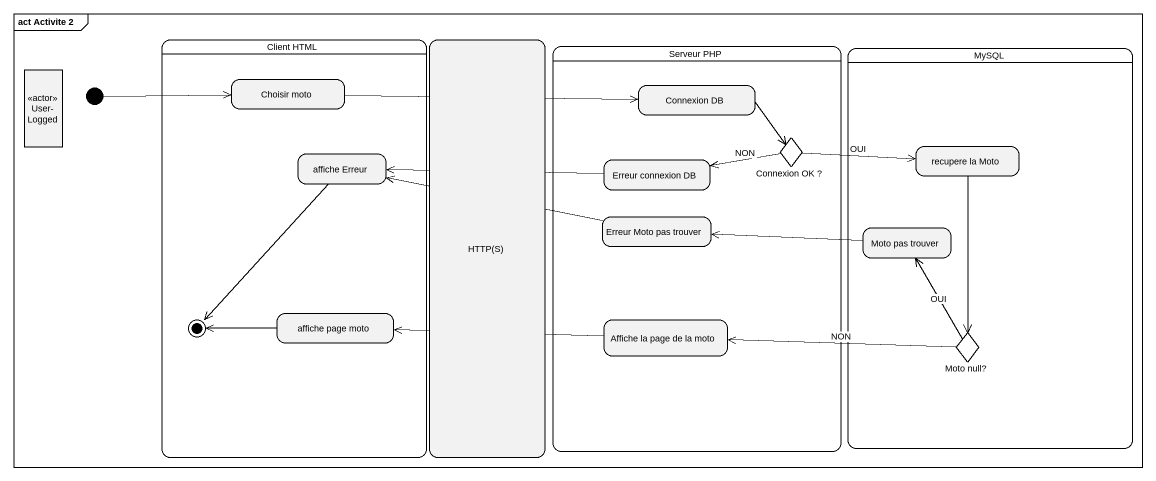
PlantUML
@startuml
mainframe act Activite 2
hide empty description
state "Client HTML" as Client_HTML {
  state "Choisir moto" as Choisir_moto
  state "affiche Erreur" as affiche_Erreur
  state "affiche page moto" as affiche_page_moto
  affiche_Erreur --> [*]
  affiche_page_moto -left-> [*]
}
state "HTTP(S)" as HTTP_S
state "Serveur PHP" as Serveur_PHP {
  state "Connexion DB" as Connexion_DB
  state "Erreur connexion DB" as Erreur_connexion_DB
  state "Connexion OK ?" as Connexion_OK <<choice>>
  state "Erreur Moto pas trouver" as Erreur_Moto_pas_trouver
  state "Affiche la page de la moto" as Affiche_la_page_de_la_moto
}
state MySQL {
  state "recupere la Moto" as recupere_la_Moto
  state "Moto pas trouver" as Moto_pas_trouver
  state "Moto null?" as Moto_null <<choice>>
}
state "User-Logged" as User_Logged <<actor>>
state initial1 <<start>>
initial1 -right-> Choisir_moto
Choisir_moto -right-> Connexion_DB
Connexion_DB -right-> Connexion_OK
Erreur_connexion_DB -left-> affiche_Erreur
Connexion_OK -left-> Erreur_connexion_DB : NON
Connexion_OK -right-> recupere_la_Moto : OUI
recupere_la_Moto --> Moto_null
Erreur_Moto_pas_trouver -left-> affiche_Erreur
Moto_pas_trouver -left-> Erreur_Moto_pas_trouver
Affiche_la_page_de_la_moto -left-> affiche_page_moto
Moto_null -up-> Moto_pas_trouver : OUI
Moto_null -left-> Affiche_la_page_de_la_moto : NON
@enduml
